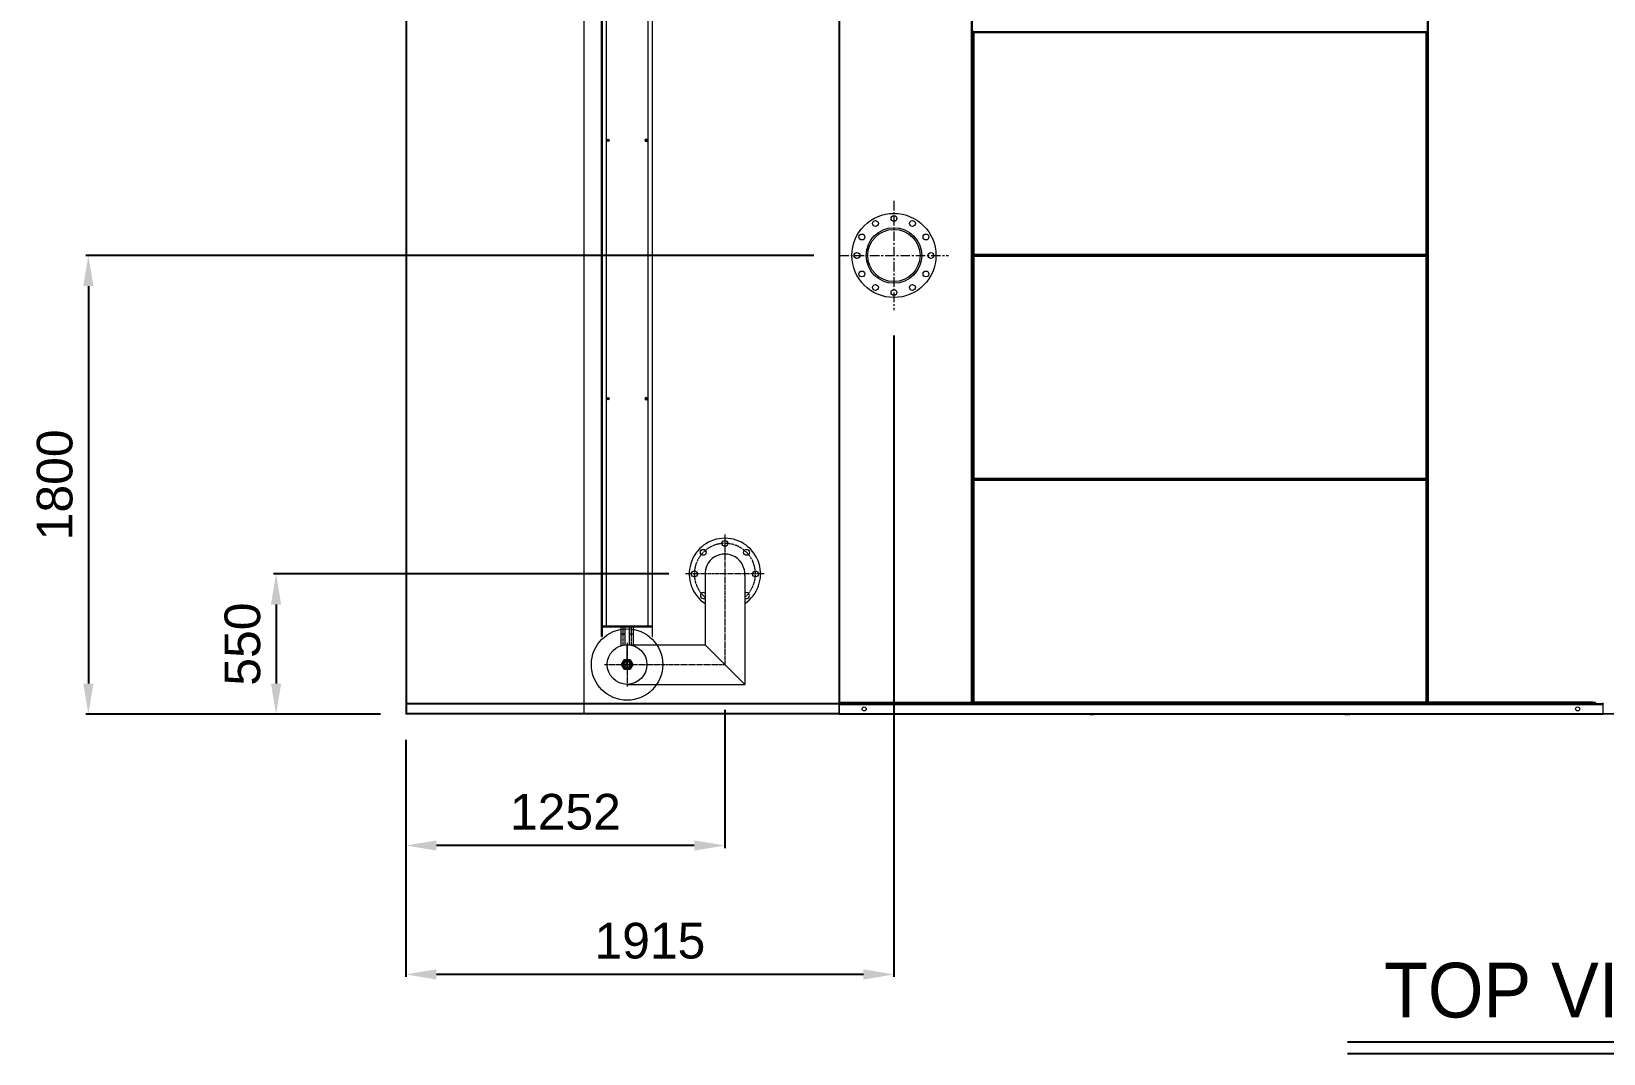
# Model space of a CAD drawing. Header units: millimetres. Extents: x -664124 to 30784, y -141094 to 22397.
# Drawn here: x 8301 to 14470, y 14963 to 18973 of the extents above; entities that cross this region are included whole.
import ezdxf
from ezdxf.enums import TextEntityAlignment as Align

# ---------------------------------------------------------------- set-up
doc = ezdxf.new("R2010")
doc.units = ezdxf.units.MM
doc.linetypes.add('CENTER', pattern=[2, 1.25, -0.25, 0.25, -0.25])
doc.linetypes.add('HIDDEN', pattern=[0.375, 0.25, -0.125])
for name, color, linetype in [('center', 1, 'CENTER'), ('냉각탑_box', 1, 'Continuous'), ('냉각탑_text', 3, 'Continuous')]:
    doc.layers.add(name, color=color, linetype=linetype)
doc.styles.get("Standard").update_dxf_attribs({"font": 'arial.ttf'})
doc.styles.add('돋움', font='Dotum.ttf')
doc.dimstyles.new('1.40', dxfattribs={"dimscale": 20, "dimtxt": 1.5, "dimasz": 1, "dimexe": 0.5, "dimexo": 0.5, "dimgap": 0.5, "dimtad": 1, "dimdec": 0, "dimzin": 0, "dimdsep": 46, "dimtxsty": 'Standard', "dimcen": 0, "dimclrd": 2, "dimclre": 2, "dimclrt": 3, "dimadec": 0, "dimazin": 0, "dimtfac": 1, "dimtdec": 0, "dimtmove": 0, "dimatfit": 0, "dimfxl": 1, "dimtolj": 1, "dimtzin": 0, "dimlwd": -1, "dimlwe": -1, "dimarcsym": 0})

# ---------------------------------------------------------------- blocks, each defined once
blk = doc.blocks.new('*D412')
at = {"color": 2, "transparency": 16777216}
for p, q in [((11371, 18094), (8514.4, 18094)), ((8524.4, 17974), (8524.4, 16414)), ((9670.3, 16294), (8514.4, 16294))]:
    blk.add_line(p, q, dxfattribs=at)
for points in [[(8504.4, 17974), (8544.4, 17974), (8524.4, 18094)], [(8504.4, 16414), (8544.4, 16414), (8524.4, 16294)]]:
    blk.add_solid(points, dxfattribs=at)
at = {"layer": 'Defpoints', "color": 0, "transparency": 16777216}
for p in [(11471, 18094), (8524.4, 16294), (9770.3, 16294)]:
    blk.add_point(p, dxfattribs=at)
at = {"color": 3, "lineweight": 5, "transparency": 16777216, "insert": (8392.9, 17194), "char_height": 140, "attachment_point": 5, "rotation": 90}
blk.add_mtext('\\A1;1800', dxfattribs=at)
blk = doc.blocks.new('*D413')
at = {"color": 2, "transparency": 16777216}
for p, q in [((11022.2, 16311.2), (11022.2, 15769)), ((9770.3, 16194), (9770.3, 15769)), ((10902.2, 15779), (9890.3, 15779))]:
    blk.add_line(p, q, dxfattribs=at)
for points in [[(9890.3, 15799), (9890.3, 15759), (9770.3, 15779)], [(10902.2, 15799), (10902.2, 15759), (11022.2, 15779)]]:
    blk.add_solid(points, dxfattribs=at)
at = {"layer": 'Defpoints', "color": 0, "transparency": 16777216}
for p in [(11022.2, 16411.2), (9770.3, 16294), (9770.3, 15779)]:
    blk.add_point(p, dxfattribs=at)
at = {"color": 3, "lineweight": 5, "transparency": 16777216, "insert": (10396.3, 15910.5), "char_height": 140, "attachment_point": 5}
blk.add_mtext('\\A1;1252', dxfattribs=at)
blk = doc.blocks.new('*D414')
at = {"color": 2, "transparency": 16777216}
for p, q in [((10802.2, 16844.4), (9251, 16844.4)), ((9261, 16724.4), (9261, 16414)), ((9670.3, 16294), (9251, 16294))]:
    blk.add_line(p, q, dxfattribs=at)
for points in [[(9241, 16724.4), (9281, 16724.4), (9261, 16844.4)], [(9241, 16414), (9281, 16414), (9261, 16294)]]:
    blk.add_solid(points, dxfattribs=at)
at = {"layer": 'Defpoints', "color": 0, "transparency": 16777216}
for p in [(10902.2, 16844.4), (9261, 16294), (9770.3, 16294)]:
    blk.add_point(p, dxfattribs=at)
at = {"color": 3, "lineweight": 5, "transparency": 16777216, "insert": (9129.6, 16569.2), "char_height": 140, "attachment_point": 5, "rotation": 90}
blk.add_mtext('\\A1;550', dxfattribs=at)
blk = doc.blocks.new('*D418')
at = {"color": 2, "transparency": 16777216}
for p, q in [((11685.5, 17779.5), (11685.5, 15263.1)), ((9770.3, 16194), (9770.3, 15263.1)), ((11565.5, 15273.1), (9890.3, 15273.1))]:
    blk.add_line(p, q, dxfattribs=at)
for points in [[(9890.3, 15293.1), (9890.3, 15253.1), (9770.3, 15273.1)], [(11565.5, 15293.1), (11565.5, 15253.1), (11685.5, 15273.1)]]:
    blk.add_solid(points, dxfattribs=at)
at = {"layer": 'Defpoints', "color": 0, "transparency": 16777216}
for p in [(11685.5, 17879.5), (9770.3, 16294), (9770.3, 15273.1)]:
    blk.add_point(p, dxfattribs=at)
at = {"color": 3, "lineweight": 5, "transparency": 16777216, "insert": (10727.9, 15404.6), "char_height": 140, "attachment_point": 5}
blk.add_mtext('\\A1;1915', dxfattribs=at)
blk = doc.blocks.new('A$C019E714B')
at = {"color": 1, "linetype": 'CENTER', "ltscale": 0.5}
for p, q in [((0, 20.8), (36, 20.8)), ((18, 0), (18, 41.6))]:
    blk.add_line(p, q, dxfattribs=at)
at = {"ltscale": 0.5}
blk.add_lwpolyline([(0, 10.4), (18, 0), (36, 10.4), (36, 31.2), (18, 41.6), (0, 31.2)], close=True, dxfattribs=at)
for radius in [18, 13]:
    blk.add_circle((18, 20.8), radius, dxfattribs=at)
blk = doc.blocks.new('43632')
at = {"color": 7, "lineweight": 13}
for centre, radius in [((149363.5, -87474.9), 165), ((149291, -87349.3), 11.5), ((149363.5, -87329.9), 11.5), ((149436, -87349.3), 11.5), ((149237.9, -87402.4), 11.5), ((149363.5, -87474.9), 109), ((149489.1, -87402.4), 11.5), ((149218.5, -87474.9), 11.5), ((149508.5, -87474.9), 11.5), ((149237.9, -87547.4), 11.5), ((149489.1, -87547.4), 11.5), ((149291, -87600.4), 11.5), ((149436, -87600.4), 11.5), ((149363.5, -87619.9), 11.5)]:
    blk.add_circle(centre, radius, dxfattribs=at)
blk = doc.blocks.new('4')
at = {"lineweight": 20}
for p, q in [((9770.3, 19894), (9770.3, 16294)), ((9773.3, 19894), (9773.3, 16294)), ((10470.3, 16294), (10470.3, 19894)), ((11470.3, 16294), (11470.3, 19894)), ((11100, 16838.7), (11100, 16411.2)), ((11100, 16411.2), (10944.4, 16566.8)), ((11470.3, 16294), (9770.3, 16294)), ((11470.3, 16336), (9773.3, 16336)), ((11470.3, 16333), (9773.3, 16333)), ((11470.3, 16297), (9773.3, 16297)), ((16869, 16294), (11470.3, 16294))]:
    blk.add_line(p, q, dxfattribs=at)
at = {"color": 7, "lineweight": 20}
for p, q in [((11473.3, 16341.4), (11473.3, 19846.6)), ((11990.5, 16341.4), (11990.5, 19846.6)), ((11993.9, 16339.7), (11993.9, 19848.3)), ((13779.9, 16339.7), (13779.9, 19848.3)), ((13783.3, 16341.4), (13783.3, 19846.6)), ((13774.5, 18971.5), (11999.3, 18971.5)), ((13774.5, 18968.1), (11999.3, 18968.1)), ((13774.5, 18097.9), (11999.3, 18097.9)), ((13774.5, 18094.5), (11999.3, 18094.5)), ((13774.5, 18093), (11999.3, 18093)), ((13774.5, 18089.6), (11999.3, 18089.6)), ((13774.5, 17219.4), (11999.3, 17219.4)), ((13774.5, 17216), (11999.3, 17216)), ((13774.5, 17214.5), (11999.3, 17214.5)), ((13774.5, 17211.1), (11999.3, 17211.1)), ((11470.3, 16332.6), (14466.9, 16332.6)), ((11470.3, 16297.4), (14466.9, 16297.4)), ((11470.3, 16294), (14466.9, 16294)), ((11472, 16336), (14465.2, 16336)), ((13774.5, 16340.9), (11999.3, 16340.9)), ((13774.5, 16337.5), (11999.3, 16337.5))]:
    blk.add_line(p, q, dxfattribs=at)
at = {"lineweight": 20, "ltscale": 7.5}
for p, q in [((10538.3, 16599), (10538.3, 19599)), ((10556.3, 19557), (10556.3, 16637)), ((10720.3, 19557), (10720.3, 16637)), ((10738.3, 16599), (10738.3, 19599)), ((10944.4, 16838.7), (10944.4, 16566.8)), ((10538.3, 16641), (10738.3, 16641)), ((10538.3, 16639), (10738.3, 16639)), ((10538.3, 16599), (10540.3, 16599)), ((10540.3, 16637), (10736.3, 16637)), ((10540.3, 16637), (10540.3, 16599)), ((10613.8, 16637), (10613.8, 16562.8)), ((10613.8, 16609), (10629.8, 16609)), ((10629.8, 16637), (10629.8, 16566.3)), ((10646.8, 16637), (10646.8, 16566.3)), ((10646.8, 16609), (10662.8, 16609)), ((10662.8, 16637), (10662.8, 16562.8)), ((10736.3, 16637), (10736.3, 16599)), ((10736.3, 16599), (10738.3, 16599)), ((10638.3, 16489), (10638.3, 16569)), ((10638.3, 16566.8), (10944.5, 16566.8)), ((10642.3, 16487), (10638.3, 16486.8)), ((10645.5, 16487), (10642.3, 16487)), ((10638.3, 16411.2), (11100, 16411.2))]:
    blk.add_line(p, q, dxfattribs=at)
at = {"color": 6, "linetype": 'HIDDEN', "lineweight": 20, "ltscale": 7.5}
for p, q in [((10540.3, 19557), (10540.3, 16637)), ((10736.3, 19557), (10736.3, 16637))]:
    blk.add_line(p, q, dxfattribs=at)
at = {"color": 7, "lineweight": 20, "ltscale": 0.003042}
for p, q in [((11995.9, 18968.6), (11995.9, 18975.9)), ((11995.9, 18090.1), (11995.9, 18097.4)), ((11995.9, 18090.1), (11995.9, 18097.4)), ((11995.9, 17218.9), (11995.9, 17211.6))]:
    blk.add_line(p, q, dxfattribs=at)
at = {"color": 7, "lineweight": 20, "ltscale": 0.000833333}
for p, q in [((11997.9, 18968.6), (11995.9, 18968.6)), ((11996.2, 18969.5), (11996.2, 18971.5)), ((13774.5, 18969.5), (13774.5, 18971.5)), ((13775.9, 18968.6), (13777.9, 18968.6)), ((13777.6, 18969.5), (13777.6, 18971.5)), ((11995.9, 18300), (11993.9, 18300)), ((11997.9, 18097.4), (11995.9, 18097.4)), ((11997.9, 18090.1), (11995.9, 18090.1)), ((11996.2, 18096.5), (11996.2, 18094.5)), ((11996.2, 18091), (11996.2, 18093)), ((13774.5, 18096.5), (13774.5, 18094.5)), ((13774.5, 18091), (13774.5, 18093)), ((13775.9, 18097.4), (13777.9, 18097.4)), ((13775.9, 18090.1), (13777.9, 18090.1)), ((13777.6, 18096.5), (13777.6, 18094.5)), ((13777.6, 18091), (13777.6, 18093)), ((11995.9, 17888), (11993.9, 17888)), ((11997.9, 17218.9), (11995.9, 17218.9)), ((11996.2, 17218), (11996.2, 17216)), ((11996.2, 17212.5), (11996.2, 17214.5)), ((13774.5, 17218), (13774.5, 17216)), ((13774.5, 17212.5), (13774.5, 17214.5)), ((13775.9, 17218.9), (13777.9, 17218.9)), ((13777.6, 17218), (13777.6, 17216)), ((13777.6, 17212.5), (13777.6, 17214.5)), ((11997.9, 17211.6), (11995.9, 17211.6)), ((13775.9, 17211.6), (13777.9, 17211.6)), ((11997.9, 16340.4), (11995.9, 16340.4)), ((11996.2, 16339.5), (11996.2, 16337.5)), ((13774.5, 16339.5), (13774.5, 16337.5)), ((13775.9, 16340.4), (13777.9, 16340.4)), ((13777.6, 16339.5), (13777.6, 16337.5))]:
    blk.add_line(p, q, dxfattribs=at)
at = {"color": 7, "lineweight": 20, "ltscale": 0.000208333}
for p, q in [((11995.9, 18968.6), (11995.9, 18968.1)), ((11997.9, 18968.6), (11997.9, 18968.1)), ((13775.9, 18968.1), (13775.9, 18968.6)), ((13777.9, 18968.1), (13777.9, 18968.6)), ((11995.9, 18097.9), (11995.9, 18097.4)), ((11995.9, 18090.1), (11995.9, 18089.6)), ((11997.9, 18097.9), (11997.9, 18097.4)), ((11997.9, 18090.1), (11997.9, 18089.6)), ((13775.9, 18097.4), (13775.9, 18097.9)), ((13775.9, 18089.6), (13775.9, 18090.1)), ((13777.9, 18097.4), (13777.9, 18097.9)), ((13777.9, 18089.6), (13777.9, 18090.1)), ((11995.9, 17219.4), (11995.9, 17218.9)), ((11997.9, 17219.4), (11997.9, 17218.9)), ((13775.9, 17218.9), (13775.9, 17219.4)), ((13777.9, 17218.9), (13777.9, 17219.4)), ((11995.9, 17211.6), (11995.9, 17211.1)), ((11997.9, 17211.6), (11997.9, 17211.1)), ((13775.9, 17211.1), (13775.9, 17211.6)), ((13777.9, 17211.1), (13777.9, 17211.6)), ((11995.9, 16340.9), (11995.9, 16340.4)), ((11997.9, 16340.9), (11997.9, 16340.4)), ((13775.9, 16340.4), (13775.9, 16340.9)), ((13777.9, 16340.4), (13777.9, 16340.9))]:
    blk.add_line(p, q, dxfattribs=at)
at = {"color": 7, "lineweight": 20, "ltscale": 0.362583}
for p, q in [((11995.9, 18968.1), (11995.9, 18097.9)), ((11999.3, 18968.1), (11999.3, 18097.9)), ((13774.5, 18097.9), (13774.5, 18968.1)), ((13777.9, 18097.9), (13777.9, 18968.1)), ((11995.9, 18089.6), (11995.9, 17219.4)), ((11999.3, 18089.6), (11999.3, 17219.4)), ((13774.5, 17219.4), (13774.5, 18089.6)), ((13777.9, 17219.4), (13777.9, 18089.6)), ((11995.9, 17211.1), (11995.9, 16340.9)), ((11999.3, 17211.1), (11999.3, 16340.9)), ((13774.5, 16340.9), (13774.5, 17211.1)), ((13777.9, 16340.9), (13777.9, 17211.1))]:
    blk.add_line(p, q, dxfattribs=at)
at = {"color": 7, "lineweight": 20, "ltscale": 0.001417}
for p, q in [((11995.9, 18968.1), (11999.3, 18968.1)), ((11999.3, 18968.1), (11999.3, 18971.5)), ((13774.5, 18968.1), (13774.5, 18971.5)), ((13777.9, 18968.1), (13774.5, 18968.1)), ((11995.9, 18097.9), (11999.3, 18097.9)), ((11995.9, 18089.6), (11999.3, 18089.6)), ((11999.3, 18097.9), (11999.3, 18094.5)), ((11999.3, 18089.6), (11999.3, 18093)), ((13777.9, 18097.9), (13774.5, 18097.9)), ((13774.5, 18097.9), (13774.5, 18094.5)), ((13774.5, 18089.6), (13774.5, 18093)), ((13777.9, 18089.6), (13774.5, 18089.6)), ((11995.9, 17219.4), (11999.3, 17219.4)), ((11999.3, 17219.4), (11999.3, 17216)), ((11999.3, 17211.1), (11999.3, 17214.5)), ((13777.9, 17219.4), (13774.5, 17219.4)), ((13774.5, 17219.4), (13774.5, 17216)), ((13774.5, 17211.1), (13774.5, 17214.5)), ((11995.9, 17211.1), (11999.3, 17211.1)), ((13777.9, 17211.1), (13774.5, 17211.1)), ((11470.3, 16297.4), (11470.3, 16294)), ((11995.9, 16340.9), (11999.3, 16340.9)), ((11999.3, 16340.9), (11999.3, 16337.5)), ((13777.9, 16340.9), (13774.5, 16340.9)), ((13774.5, 16340.9), (13774.5, 16337.5)), ((14429.2, 16297.4), (14429.2, 16294)), ((14466.9, 16297.4), (14466.9, 16294))]:
    blk.add_line(p, q, dxfattribs=at)
at = {"color": 7, "lineweight": 20, "ltscale": 0.001292}
for p, q in [((11996.2, 18971.5), (11999.3, 18971.5)), ((11996.2, 18969.5), (11999.3, 18969.5)), ((13777.6, 18971.5), (13774.5, 18971.5)), ((13777.6, 18969.5), (13774.5, 18969.5)), ((11996.2, 18096.5), (11999.3, 18096.5)), ((11996.2, 18094.5), (11999.3, 18094.5)), ((11996.2, 18093), (11999.3, 18093)), ((11996.2, 18091), (11999.3, 18091)), ((13777.6, 18096.5), (13774.5, 18096.5)), ((13777.6, 18094.5), (13774.5, 18094.5)), ((13777.6, 18093), (13774.5, 18093)), ((13777.6, 18091), (13774.5, 18091)), ((11996.2, 17218), (11999.3, 17218)), ((11996.2, 17216), (11999.3, 17216)), ((11996.2, 17214.5), (11999.3, 17214.5)), ((11996.2, 17212.5), (11999.3, 17212.5)), ((13777.6, 17218), (13774.5, 17218)), ((13777.6, 17216), (13774.5, 17216)), ((13777.6, 17214.5), (13774.5, 17214.5)), ((13777.6, 17212.5), (13774.5, 17212.5)), ((11996.2, 16339.5), (11999.3, 16339.5)), ((11996.2, 16337.5), (11999.3, 16337.5)), ((13777.6, 16339.5), (13774.5, 16339.5)), ((13777.6, 16337.5), (13774.5, 16337.5))]:
    blk.add_line(p, q, dxfattribs=at)
at = {"color": 7, "lineweight": 20, "ltscale": 0.000583333}
for p, q in [((11999.3, 18968.6), (11997.9, 18968.6)), ((13774.5, 18968.6), (13775.9, 18968.6)), ((11999.3, 18097.4), (11997.9, 18097.4)), ((11999.3, 18090.1), (11997.9, 18090.1)), ((13774.5, 18097.4), (13775.9, 18097.4)), ((13774.5, 18090.1), (13775.9, 18090.1)), ((11999.3, 17218.9), (11997.9, 17218.9)), ((13774.5, 17218.9), (13775.9, 17218.9)), ((11999.3, 17211.6), (11997.9, 17211.6)), ((13774.5, 17211.6), (13775.9, 17211.6)), ((11999.3, 16340.4), (11997.9, 16340.4)), ((11997.9, 16340), (11999.3, 16340)), ((13774.5, 16340.4), (13775.9, 16340.4)), ((14432.3, 16339.7), (14430.9, 16339.7))]:
    blk.add_line(p, q, dxfattribs=at)
at = {"color": 7, "lineweight": 20, "ltscale": 0.000625}
for p, q in [((11999.3, 18971.5), (11999.3, 18973)), ((12096, 18971.5), (12096, 18973)), ((12099.4, 18971.5), (12099.4, 18973)), ((12104.1, 18973), (12104.1, 18971.5)), ((12158.4, 18973), (12158.4, 18971.5)), ((12163.6, 18973), (12163.6, 18971.5)), ((12178.4, 18971.5), (12178.4, 18973)), ((12180.9, 18971.5), (12180.9, 18973)), ((12183.5, 18973), (12183.5, 18971.5)), ((12183.5, 18973), (12183.5, 18971.5)), ((12183.6, 18973), (12183.6, 18971.5)), ((12188.7, 18973), (12188.7, 18971.5)), ((12190.7, 18973), (12190.7, 18971.5)), ((12225.5, 18973), (12225.5, 18971.5)), ((12510.7, 18971.5), (12510.7, 18973)), ((12514.1, 18971.5), (12514.1, 18973)), ((12515.3, 18973), (12515.3, 18971.5)), ((12518.7, 18973), (12518.7, 18971.5)), ((12522.3, 18973), (12522.3, 18971.5)), ((12562.1, 18973), (12562.1, 18971.5)), ((12567.3, 18973), (12567.3, 18971.5)), ((12629.9, 18971.5), (12629.9, 18973)), ((12644.7, 18971.5), (12644.7, 18973)), ((12649.9, 18973), (12649.9, 18971.5)), ((12655.1, 18973), (12655.1, 18971.5)), ((12669.9, 18971.5), (12669.9, 18973)), ((12708.9, 18973), (12708.9, 18971.5)), ((12867.1, 18973), (12867.1, 18971.5)), ((12872.3, 18973), (12872.3, 18971.5)), ((13013.9, 18973), (13013.9, 18971.5)), ((13146.9, 18973), (13146.9, 18971.5)), ((13150.3, 18973), (13150.3, 18971.5)), ((13152.3, 18973), (13152.3, 18971.5)), ((13155.7, 18973), (13155.7, 18971.5)), ((13159.3, 18973), (13159.3, 18971.5)), ((13477.1, 18973), (13477.1, 18971.5)), ((13482.3, 18973), (13482.3, 18971.5)), ((13547.9, 18973), (13547.9, 18971.5)), ((13553.1, 18973), (13553.1, 18971.5)), ((13553.1, 18973), (13553.1, 18971.5)), ((13555.7, 18971.5), (13555.7, 18973)), ((13557.7, 18973), (13557.7, 18971.5)), ((13643.3, 18971.5), (13643.3, 18973)), ((13658.1, 18971.5), (13658.1, 18973)), ((13663.3, 18971.5), (13663.3, 18973)), ((13673.5, 18971.5), (13673.5, 18973)), ((13708.1, 18971.5), (13708.1, 18973)), ((13711.5, 18971.5), (13711.5, 18973)), ((13713.5, 18973), (13713.5, 18971.5)), ((13713.5, 18973), (13713.5, 18971.5)), ((13713.6, 18973), (13713.6, 18971.5)), ((13718.7, 18973), (13718.7, 18971.5)), ((13720.7, 18973), (13720.7, 18971.5)), ((11999.3, 18093), (11999.3, 18094.5)), ((12096, 18093), (12096, 18094.5)), ((12099.4, 18093), (12099.4, 18094.5)), ((11999.3, 17214.5), (11999.3, 17216)), ((12096, 17214.5), (12096, 17216)), ((12099.4, 17214.5), (12099.4, 17216))]:
    blk.add_line(p, q, dxfattribs=at)
at = {"color": 7, "lineweight": 20, "ltscale": 0.000128159}
for p, q in [((11999.3, 18971.2), (11999.3, 18971.5)), ((11999.3, 18094.8), (11999.3, 18094.5)), ((11999.3, 18092.7), (11999.3, 18093)), ((11999.3, 17216.3), (11999.3, 17216)), ((11999.3, 17214.2), (11999.3, 17214.5)), ((11999.3, 16337.8), (11999.3, 16337.5))]:
    blk.add_line(p, q, dxfattribs=at)
at = {"color": 7, "lineweight": 20, "ltscale": 0.000624608}
blk.add_line((12190.9, 18973), (12190.9, 18971.5), dxfattribs=at)
at = {"color": 7, "lineweight": 20, "ltscale": 0.000624057}
for p, q in [((12714.1, 18973), (12714.1, 18971.5)), ((13019.1, 18973), (13019.1, 18971.5))]:
    blk.add_line(p, q, dxfattribs=at)
at = {"color": 7, "lineweight": 20, "ltscale": 0.000208344}
for p, q in [((13774.5, 18968.6), (13774.5, 18968.1)), ((13774.5, 18090.1), (13774.5, 18089.6)), ((13774.5, 17211.6), (13774.5, 17211.1))]:
    blk.add_line(p, q, dxfattribs=at)
at = {"color": 7, "lineweight": 20, "ltscale": 0.000124937}
for p, q in [((13777.9, 18969.5), (13777.6, 18969.5)), ((13777.9, 18096.5), (13777.6, 18096.5)), ((13777.9, 18093), (13777.6, 18093)), ((13777.9, 17214.5), (13777.6, 17214.5))]:
    blk.add_line(p, q, dxfattribs=at)
at = {"color": 7, "lineweight": 20, "ltscale": 0.000375}
for p, q in [((13777.9, 18968.6), (13777.9, 18969.5)), ((13777.9, 18097.4), (13777.9, 18096.5)), ((13777.9, 18092.1), (13777.9, 18093)), ((13777.9, 17220.9), (13777.9, 17220)), ((13777.9, 17213.6), (13777.9, 17214.5)), ((11472.8, 16338), (11471.9, 16338)), ((11991, 16338), (11991.9, 16338)), ((13777.9, 16342.4), (13777.9, 16341.5)), ((13782.8, 16338), (13781.9, 16338)), ((14428, 16338), (14428.9, 16338))]:
    blk.add_line(p, q, dxfattribs=at)
at = {"color": 7, "lineweight": 20, "ltscale": 0.000547189}
for p, q in [((11995.3, 18776.7), (11993.9, 18776.7)), ((11995.3, 18771.3), (11993.9, 18771.3)), ((11995.3, 18305.7), (11993.9, 18305.7)), ((11995.3, 17882.3), (11993.9, 17882.3)), ((11995.3, 17416.7), (11993.9, 17416.7)), ((11995.3, 17411.3), (11993.9, 17411.3)), ((11995.3, 16856.7), (11993.9, 16856.7)), ((11995.3, 16851.3), (11993.9, 16851.3))]:
    blk.add_line(p, q, dxfattribs=at)
at = {"color": 7, "lineweight": 20, "ltscale": 0.000414935}
for p, q in [((11995, 18776), (11994.2, 18776.7)), ((11995, 18772), (11994.2, 18771.3)), ((11995, 18305), (11994.2, 18305.7)), ((11995, 17883), (11994.2, 17882.3)), ((11995, 17416), (11994.2, 17416.7)), ((11995, 17412), (11994.2, 17411.3)), ((11995, 16856), (11994.2, 16856.7)), ((11995, 16852), (11994.2, 16851.3)), ((11995, 16339), (11994.2, 16339.7)), ((14467.6, 16335), (14466.9, 16334.3))]:
    blk.add_line(p, q, dxfattribs=at)
at = {"color": 1, "linetype": 'CENTER', "lineweight": 20, "ltscale": 7.5}
for p, q in [((10568.6, 18545.3), (10557.9, 18545.3)), ((10563.3, 18550.7), (10563.3, 18540)), ((10707.9, 18545.3), (10718.6, 18545.3)), ((10713.3, 18550.7), (10713.3, 18540)), ((10568.6, 17531.7), (10557.9, 17531.7)), ((10563.3, 17537), (10563.3, 17526.4)), ((10707.9, 17531.7), (10718.6, 17531.7)), ((10713.3, 17537), (10713.3, 17526.4)), ((11022.2, 16998.7), (11022.2, 16489)), ((11176.5, 16844.4), (10868, 16844.4)), ((10621.8, 16637), (10621.8, 16565)), ((10654.8, 16637), (10654.8, 16565)), ((10638.3, 16574.7), (10638.3, 16403.3)), ((10550.3, 16489), (11022.3, 16489))]:
    blk.add_line(p, q, dxfattribs=at)
at = {"color": 7, "lineweight": 20, "ltscale": 0.000354584}
for p, q in [((12102.6, 18093.7), (12102.6, 18094.5)), ((13776.2, 18093.7), (13776.2, 18094.5)), ((12102.6, 17215.2), (12102.6, 17216)), ((13776.2, 17215.2), (13776.2, 17216))]:
    blk.add_line(p, q, dxfattribs=at)
at = {"color": 7, "lineweight": 20, "ltscale": 0.000270413}
for p, q in [((12102.6, 18093), (12102.6, 18093.7)), ((12102.6, 17214.5), (12102.6, 17215.2))]:
    blk.add_line(p, q, dxfattribs=at)
at = {"color": 7, "lineweight": 20, "ltscale": 0.000208322}
for p, q in [((13774.5, 18097.9), (13774.5, 18097.4)), ((13774.5, 17219.4), (13774.5, 17218.9)), ((13774.5, 16340.9), (13774.5, 16340.4))]:
    blk.add_line(p, q, dxfattribs=at)
at = {"color": 7, "lineweight": 20, "ltscale": 0.000374989}
for p, q in [((13774.5, 18090.1), (13774.5, 18091)), ((13774.5, 17211.6), (13774.5, 17212.5))]:
    blk.add_line(p, q, dxfattribs=at)
at = {"color": 7, "lineweight": 20, "ltscale": 0.000270414}
for p, q in [((13776.2, 18093), (13776.2, 18093.7)), ((13776.2, 17214.5), (13776.2, 17215.2))]:
    blk.add_line(p, q, dxfattribs=at)
at = {"color": 7, "lineweight": 20, "ltscale": 0.000833336}
for p, q in [((13777.9, 18090.1), (13777.9, 18092.1)), ((13777.9, 17211.6), (13777.9, 17213.6))]:
    blk.add_line(p, q, dxfattribs=at)
at = {"color": 7, "lineweight": 20, "ltscale": 0.000375003}
for p, q in [((13776.2, 17218.9), (13776.2, 17218)), ((13776.2, 16340.4), (13776.2, 16339.5))]:
    blk.add_line(p, q, dxfattribs=at)
at = {"color": 7, "lineweight": 20, "ltscale": 0.000833328}
blk.add_line((13777.9, 16368), (13779.9, 16368), dxfattribs=at)
at = {"color": 7, "lineweight": 20, "ltscale": 0.23175}
blk.add_line((11470.3, 16341.4), (11990.5, 16341.4), dxfattribs=at)
at = {"color": 7, "lineweight": 20, "ltscale": 0.000562932}
for p, q in [((11471.3, 16339.7), (11470.3, 16339.7)), ((11993.9, 16339.7), (11992.6, 16339.7)), ((13781.3, 16339.7), (13779.9, 16339.7)), ((14429.6, 16339.7), (14430.9, 16339.7))]:
    blk.add_line(p, q, dxfattribs=at)
at = {"color": 7, "lineweight": 20, "ltscale": 0.001131}
for p, q in [((11470.3, 16332.6), (11470.3, 16335.3)), ((14466.9, 16335.3), (14466.9, 16332.6))]:
    blk.add_line(p, q, dxfattribs=at)
at = {"color": 7, "lineweight": 20, "ltscale": 0.014667}
for p, q in [((11470.3, 16332.6), (11470.3, 16297.4)), ((14466.9, 16332.6), (14466.9, 16297.4))]:
    blk.add_line(p, q, dxfattribs=at)
at = {"color": 7, "lineweight": 20, "ltscale": 0.001083}
blk.add_line((16870.1, 16295.2), (11470.3, 16295.2), dxfattribs=at)
at = {"color": 7, "lineweight": 20, "ltscale": 0.000502197}
for p, q in [((11472.5, 16339.7), (11471.3, 16339.7)), ((13782.5, 16339.7), (13781.3, 16339.7)), ((14428.4, 16339.7), (14429.6, 16339.7))]:
    blk.add_line(p, q, dxfattribs=at)
at = {"color": 7, "lineweight": 20, "ltscale": 0.000293404}
for p, q in [((11471.9, 16339.7), (11471.9, 16339)), ((11991.9, 16339.7), (11991.9, 16339)), ((13781.9, 16339.7), (13781.9, 16339)), ((14428.9, 16339.7), (14428.9, 16339))]:
    blk.add_line(p, q, dxfattribs=at)
at = {"color": 7, "lineweight": 20, "ltscale": 0.000414929}
for p, q in [((11471.9, 16338), (11471.9, 16339)), ((11991.9, 16338), (11991.9, 16339)), ((13781.9, 16339), (13781.9, 16338)), ((14428.9, 16339), (14428.9, 16338))]:
    blk.add_line(p, q, dxfattribs=at)
at = {"color": 7, "lineweight": 20, "ltscale": 0.232167}
blk.add_line((11471.9, 16338), (11991, 16338), dxfattribs=at)
at = {"color": 7, "lineweight": 20, "ltscale": 1.08536e-05}
blk.add_line((11472, 16336), (11472, 16336), dxfattribs=at)
at = {"color": 7, "lineweight": 20, "ltscale": 8.21853e-06}
blk.add_line((11472.9, 16336), (11472.9, 16336), dxfattribs=at)
at = {"color": 7, "lineweight": 20, "ltscale": 1.28301e-05}
blk.add_line((11472.9, 16336), (11472.9, 16336), dxfattribs=at)
at = {"color": 7, "lineweight": 20, "ltscale": 1.62238e-05}
blk.add_line((11473.5, 16336), (11473.5, 16336), dxfattribs=at)
at = {"color": 7, "lineweight": 20, "ltscale": 2.41018e-05}
blk.add_line((11473.5, 16336), (11473.5, 16336), dxfattribs=at)
at = {"color": 7, "lineweight": 20, "ltscale": 3.6506e-06}
blk.add_line((11473.5, 16336), (11473.5, 16336), dxfattribs=at)
at = {"color": 7, "lineweight": 20, "ltscale": 0.000833321}
for p, q in [((11962.7, 16336), (11962.7, 16338)), ((13962.7, 16336), (13962.7, 16338))]:
    blk.add_line(p, q, dxfattribs=at)
at = {"color": 7, "lineweight": 20, "ltscale": 0.000250012}
blk.add_line((11991.9, 16338), (11992.5, 16338), dxfattribs=at)
at = {"color": 7, "lineweight": 20, "ltscale": 0.000708333}
for p, q in [((11992.5, 16338), (11992.5, 16339.7)), ((14468.6, 16296), (14466.9, 16296))]:
    blk.add_line(p, q, dxfattribs=at)
at = {"color": 7, "lineweight": 20, "ltscale": 0.001512}
blk.add_line((11996.2, 16338), (11992.6, 16338), dxfattribs=at)
at = {"color": 7, "lineweight": 20, "ltscale": 0.000547135}
blk.add_line((11995.3, 16339.7), (11993.9, 16339.7), dxfattribs=at)
at = {"color": 7, "lineweight": 20, "ltscale": 0.000251269}
blk.add_line((11996.2, 16340), (11995.6, 16340), dxfattribs=at)
at = {"color": 7, "lineweight": 20, "ltscale": 0.000208346}
blk.add_line((11997.9, 16339.5), (11997.9, 16340), dxfattribs=at)
at = {"color": 7, "lineweight": 20, "ltscale": 0.000499589}
for p, q in [((12148.4, 16336.3), (12148.4, 16337.5)), ((12188.4, 16336.3), (12188.4, 16337.5)), ((12614.9, 16336.3), (12614.9, 16337.5)), ((12684.9, 16336.3), (12684.9, 16337.5)), ((13623.3, 16336.3), (13623.3, 16337.5)), ((13663.3, 16336.3), (13663.3, 16337.5))]:
    blk.add_line(p, q, dxfattribs=at)
at = {"color": 7, "lineweight": 20, "ltscale": 0.016667}
for p, q in [((12188.4, 16336.3), (12148.4, 16336.3)), ((13663.3, 16336.3), (13623.3, 16336.3))]:
    blk.add_line(p, q, dxfattribs=at)
at = {"color": 7, "lineweight": 20, "ltscale": 0.000666667}
for p, q in [((12454.1, 16292.4), (12454.1, 16294)), ((12485.6, 16292.4), (12485.6, 16294)), ((13454.6, 16292.4), (13454.6, 16294)), ((13486.1, 16292.4), (13486.1, 16294)), ((14438.6, 16339.6), (14438.6, 16338))]:
    blk.add_line(p, q, dxfattribs=at)
at = {"color": 7, "lineweight": 20, "ltscale": 0.005083}
for p, q in [((12454.1, 16292.4), (12466.3, 16292.4)), ((12485.6, 16292.4), (12473.4, 16292.4)), ((13454.6, 16292.4), (13466.8, 16292.4)), ((13486.1, 16292.4), (13473.9, 16292.4))]:
    blk.add_line(p, q, dxfattribs=at)
at = {"color": 7, "lineweight": 20, "ltscale": 8.94681e-06}
blk.add_line((12466.3, 16336), (12466.3, 16336), dxfattribs=at)
at = {"color": 7, "lineweight": 20, "ltscale": 1.51616e-05}
blk.add_line((12466.4, 16336), (12466.3, 16336), dxfattribs=at)
at = {"color": 7, "lineweight": 20, "ltscale": 2.69547e-06}
blk.add_line((12466.3, 16336), (12466.3, 16336), dxfattribs=at)
at = {"color": 7, "lineweight": 20, "ltscale": 2.70045e-06}
blk.add_line((12473.4, 16336), (12473.4, 16336), dxfattribs=at)
at = {"color": 7, "lineweight": 20, "ltscale": 8.40029e-06}
blk.add_line((12473.4, 16336), (12473.4, 16336), dxfattribs=at)
at = {"color": 7, "lineweight": 20, "ltscale": 1.51768e-05}
blk.add_line((12473.4, 16336), (12473.4, 16336), dxfattribs=at)
at = {"color": 7, "lineweight": 20, "ltscale": 0.029167}
blk.add_line((12684.9, 16336.3), (12614.9, 16336.3), dxfattribs=at)
at = {"color": 7, "lineweight": 20, "ltscale": 3.50751e-06}
blk.add_line((13466.8, 16336), (13466.8, 16336), dxfattribs=at)
at = {"color": 7, "lineweight": 20, "ltscale": 1.0193e-05}
blk.add_line((13466.9, 16336), (13466.8, 16336), dxfattribs=at)
at = {"color": 7, "lineweight": 20, "ltscale": 1.41996e-05}
blk.add_line((13466.9, 16336), (13466.8, 16336), dxfattribs=at)
at = {"color": 7, "lineweight": 20, "ltscale": 8.67599e-06}
blk.add_line((13473.9, 16336), (13473.9, 16336), dxfattribs=at)
at = {"color": 7, "lineweight": 20, "ltscale": 1.72064e-05}
blk.add_line((13473.9, 16336), (13473.9, 16336), dxfattribs=at)
at = {"color": 7, "lineweight": 20, "ltscale": 3.38591e-06}
blk.add_line((13473.9, 16336), (13473.9, 16336), dxfattribs=at)
at = {"color": 7, "lineweight": 20, "ltscale": 0.001792}
blk.add_line((13781.9, 16338), (13777.6, 16338), dxfattribs=at)
at = {"color": 7, "lineweight": 20, "ltscale": 0.00083334}
blk.add_line((13779.9, 16341.4), (13777.9, 16341.4), dxfattribs=at)
at = {"color": 7, "lineweight": 20, "ltscale": 0.268833}
blk.add_line((14428, 16338), (13782.8, 16338), dxfattribs=at)
at = {"color": 7, "lineweight": 20, "ltscale": 0.268417}
blk.add_line((14427.5, 16341.4), (13783.3, 16341.4), dxfattribs=at)
at = {"color": 7, "lineweight": 20, "ltscale": 0.004015}
for p, q in [((14438.6, 16339.6), (14428.9, 16339.6)), ((14438.6, 16338), (14428.9, 16338))]:
    blk.add_line(p, q, dxfattribs=at)
at = {"color": 7, "lineweight": 20, "ltscale": 0.000875002}
blk.add_line((14465.2, 16336), (14467.3, 16336), dxfattribs=at)
at = {"color": 7, "lineweight": 20, "ltscale": 7.43254e-06}
blk.add_line((14465.2, 16336), (14465.2, 16336), dxfattribs=at)
at = {"color": 7, "lineweight": 20, "ltscale": 7.59711e-06}
blk.add_line((14466.7, 16336), (14466.7, 16336), dxfattribs=at)
at = {"color": 7, "lineweight": 20, "ltscale": 2.4526e-05}
blk.add_line((14466.8, 16336), (14466.7, 16336), dxfattribs=at)
at = {"color": 7, "lineweight": 20, "ltscale": 0.000708334}
blk.add_line((14468.6, 16332.6), (14466.9, 16332.6), dxfattribs=at)
at = {"color": 7, "lineweight": 20, "ltscale": 0.000166674}
blk.add_line((14466.9, 16294), (14467.3, 16294), dxfattribs=at)
at = {"color": 7, "lineweight": 20, "ltscale": 0.000271024}
blk.add_line((14467.2, 16294.7), (14467.2, 16294), dxfattribs=at)
at = {"color": 7, "lineweight": 20, "ltscale": 8.25854e-06}
blk.add_line((14467.3, 16336), (14467.3, 16336), dxfattribs=at)
at = {"color": 7, "lineweight": 20, "ltscale": 0.000364732}
blk.add_line((14469.1, 16335.4), (14468.5, 16334.7), dxfattribs=at)
at = {"color": 7, "lineweight": 20, "ltscale": 0.000733899}
blk.add_line((14468.5, 16333.4), (14468.5, 16335.2), dxfattribs=at)
at = {"color": 7, "lineweight": 20, "ltscale": 0.000333326}
blk.add_line((14468.5, 16295.2), (14468.5, 16296), dxfattribs=at)
at = {"color": 7, "lineweight": 20, "ltscale": 0.01525}
blk.add_line((14468.6, 16296), (14468.6, 16332.6), dxfattribs=at)
at = {"lineweight": 20, "ltscale": 7.5}
for points in [[(10559.4, 18547.6), (10563.3, 18549.8), (10567.2, 18547.6), (10567.2, 18543.1), (10563.3, 18540.8), (10559.4, 18543.1)], [(10717.2, 18547.6), (10713.3, 18549.8), (10709.4, 18547.6), (10709.4, 18543.1), (10713.3, 18540.8), (10717.2, 18543.1)], [(10559.4, 17533.9), (10563.3, 17536.2), (10567.2, 17533.9), (10567.2, 17529.4), (10563.3, 17527.2), (10559.4, 17529.4)], [(10717.2, 17533.9), (10713.3, 17536.2), (10709.4, 17533.9), (10709.4, 17529.4), (10713.3, 17527.2), (10717.2, 17529.4)]]:
    blk.add_lwpolyline(points, close=True, dxfattribs=at)
for centre, radius in [((10563.3, 18545.3), 4.61), ((10713.3, 18545.3), 4.61), ((10563.3, 17531.7), 4.61), ((10713.3, 17531.7), 4.61), ((10638.3, 16489), 140), ((10638.3, 16489), 77.8)]:
    blk.add_circle(centre, radius, dxfattribs=at)
at = {"color": 0, "lineweight": 20}
blk.add_circle((11685.3, 18094), 102.5, dxfattribs=at)
at = {"color": 0, "lineweight": 20, "ltscale": 7.5}
for centre in [(11022.2, 16964.4), (10937.4, 16929.3), (11107.1, 16929.3), (10902.2, 16844.4), (11142.2, 16844.4)]:
    blk.add_circle(centre, 11.5, dxfattribs=at)
at = {"color": 7, "lineweight": 20}
for centre in [(11568.6, 16315), (14368.6, 16315)]:
    blk.add_circle(centre, 8, dxfattribs=at)
for centre, radius, start, end in [((13797.7, 18951), 28.8, 139.91948, 142.22318), ((11992.5, 18778.4), 3.4, 294.3152, 359.75956), ((11992.5, 18769.6), 3.4, 0.24045, 65.6848), ((11992.5, 18307.4), 3.4, 294.3152, 359.75954), ((11992.5, 18298.6), 3.4, 24.31565, 65.68481), ((12093.1, 18084.5), 13.3, 40.10556, 43.8741), ((13797.7, 18115), 28.8, 217.77682, 220.08052), ((13785.8, 18084.5), 13.3, 136.1259, 139.89444), ((11992.5, 17889.4), 3.4, 294.31519, 335.68417), ((11992.5, 17880.6), 3.4, 0.24046, 65.6848), ((11992.5, 17418.4), 3.4, 294.3152, 359.75955), ((11992.5, 17409.6), 3.4, 0.24044, 65.6848), ((12093.1, 17206), 13.3, 40.10556, 43.8741), ((13785.8, 17206), 13.3, 136.1259, 139.89444), ((11992.5, 16858.4), 3.4, 294.3152, 359.75956), ((11992.5, 16849.6), 3.4, 0.24046, 65.6848), ((11937.9, 16341.2), 5.2, 217.98028, 269.58141), ((11992.5, 16341.4), 3.4, 270, 359.75954), ((11999.3, 16341.4), 3.4, 197.10543, 213.97542), ((11999.3, 16341.4), 1.4, 225.58594, 270), ((12466.3, 16295.2), 2.8, 270, 334.62269), ((12473.4, 16295.2), 2.8, 205.37731, 270), ((13466.8, 16295.2), 2.8, 270, 334.62269), ((13473.9, 16295.2), 2.8, 205.37731, 270), ((13937.9, 16341.2), 5.2, 217.98028, 270), ((14465.2, 16332.6), 3.4, 0, 90), ((14465.2, 16297.4), 3.4, 299.99998, 335.68401), ((14466.7, 16297.4), 3.4, 278.45652, 294.14787), ((14467.3, 16333.2), 2.8, 0, 90), ((14467.3, 16295.2), 1.2, 270, 0), ((14467.3, 16295.2), 2.8, 334.61854, 0), ((14466.7, 16332.6), 3.4, 0, 0.99996)]:
    blk.add_arc(centre, radius, start, end, dxfattribs=at)
at = {"color": 0, "lineweight": 20, "ltscale": 7.5}
for centre, radius, start, end in [((11022.2, 16844.4), 140, 303.755, 236.245), ((11022.2, 16844.4), 78, 355.7947, 184.2053), ((10937.4, 16759.6), 11.5, 52.10926, 307.89074), ((11107.1, 16759.6), 11.5, 232.10926, 127.89074)]:
    blk.add_arc(centre, radius, start, end, dxfattribs=at)
at = {"color": 1, "linetype": 'CENTER', "lineweight": 20, "ltscale": 7.5}
blk.add_arc((11022.2, 16844.4), 120, 310.40979, 229.59021, dxfattribs=at)
at = {"color": 7, "lineweight": 20}
blk.add_ellipse((14432.8, 16341.4), major_axis=(0, 3.4), ratio=0.766044, start_param=2.094462, end_param=2.128772, dxfattribs=at)
for points in [[(13777, 18969.5), (13776.7, 18969.3), (13776.4, 18969.1), (13776.1, 18969), (13775.8, 18968.8), (13775.5, 18968.6)], [(11995.3, 18776.7), (11995.5, 18777), (11995.7, 18777.4), (11995.9, 18777.7), (11995.9, 18778.1), (11995.9, 18778.4)], [(11995.3, 18771.3), (11995.5, 18771), (11995.7, 18770.6), (11995.9, 18770.3), (11995.9, 18770), (11995.9, 18769.6)], [(11995.3, 18305.7), (11995.5, 18306), (11995.7, 18306.4), (11995.9, 18306.7), (11995.9, 18307.1), (11995.9, 18307.4)], [(13777, 18096.5), (13776.7, 18096.7), (13776.4, 18096.9), (13776.1, 18097.1), (13775.8, 18097.2), (13775.5, 18097.4)], [(11995.3, 17882.3), (11995.5, 17882), (11995.7, 17881.6), (11995.9, 17881.3), (11995.9, 17881), (11995.9, 17880.6)], [(11995.3, 17416.7), (11995.5, 17417), (11995.7, 17417.4), (11995.9, 17417.7), (11995.9, 17418.1), (11995.9, 17418.4)], [(11995.3, 17411.3), (11995.5, 17411), (11995.7, 17410.6), (11995.9, 17410.3), (11995.9, 17410), (11995.9, 17409.6)], [(11995.3, 16856.7), (11995.5, 16857), (11995.7, 16857.4), (11995.9, 16857.7), (11995.9, 16858.1), (11995.9, 16858.4)], [(11995.3, 16851.3), (11995.5, 16851), (11995.7, 16850.6), (11995.9, 16850.3), (11995.9, 16850), (11995.9, 16849.6)], [(11470.3, 16335.3), (11470.7, 16335.6), (11471, 16335.8), (11471.3, 16335.9), (11471.7, 16336), (11472, 16336)], [(11471.3, 16339.7), (11471.7, 16340.1), (11472.1, 16340.4), (11472.5, 16340.7), (11472.9, 16341.1), (11473.3, 16341.4)], [(11471.9, 16339), (11472.2, 16339.4), (11472.5, 16339.9), (11472.8, 16340.4), (11473.1, 16340.9), (11473.3, 16341.4)], [(11991.9, 16339), (11991.7, 16339.4), (11991.4, 16339.9), (11991.1, 16340.4), (11990.8, 16340.9), (11990.5, 16341.4)], [(11992.6, 16339.7), (11992.2, 16340.1), (11991.8, 16340.4), (11991.4, 16340.7), (11991, 16341.1), (11990.5, 16341.4)], [(11995.3, 16339.7), (11995.5, 16340), (11995.7, 16340.4), (11995.9, 16340.7), (11995.9, 16341.1), (11995.9, 16341.4)], [(13781.3, 16339.7), (13781.7, 16340.1), (13782.1, 16340.4), (13782.5, 16340.7), (13782.9, 16341.1), (13783.3, 16341.4)], [(13781.9, 16339), (13782.2, 16339.4), (13782.5, 16339.9), (13782.8, 16340.4), (13783.1, 16340.9), (13783.3, 16341.4)], [(14429.6, 16339.7), (14429.2, 16340.1), (14428.8, 16340.4), (14428.4, 16340.7), (14428, 16341.1), (14427.5, 16341.4)], [(14428.9, 16339), (14428.7, 16339.4), (14428.4, 16339.9), (14428.1, 16340.4), (14427.8, 16340.9), (14427.5, 16341.4)], [(14466.9, 16335.3), (14466.6, 16335.6), (14466.3, 16335.8), (14465.9, 16335.9), (14465.6, 16336), (14465.2, 16336)], [(14468.5, 16335.2), (14468.3, 16335.5), (14468.1, 16335.7), (14467.8, 16335.9), (14467.6, 16336), (14467.3, 16336)]]:
    blk.add_open_spline(points, degree=5, dxfattribs=at)
at = {"layer": 'center', "lineweight": 20, "ltscale": 30}
for p, q in [((11685.5, 18308.5), (11685.5, 17879.5)), ((11471, 18094), (11900, 18094))]:
    blk.add_line(p, q, dxfattribs=at)
at = {"color": 0, "lineweight": 20}
blk.add_blockref('43632', (-137678, 105568.9), dxfattribs=at)
at = {"lineweight": 20, "ltscale": 7.5, "xscale": -1, "rotation": 270}
blk.add_blockref('A$C019E714B', (10617.5, 16471), dxfattribs=at)

msp = doc.modelspace()

# ---------------------------------------------------------------- linework, layer by layer
at = {"layer": '냉각탑_box'}
for p, q in [((13465.7, 15009.3), (15089.1, 15009.3)), ((13465.7, 14962.7), (15089.1, 14962.7))]:
    msp.add_line(p, q, dxfattribs=at)

# ---------------------------------------------------------------- block references
msp.add_blockref('4', (0, 0))

# ---------------------------------------------------------------- texts
at = {"layer": '냉각탑_text', "style": '돋움'}
msp.add_text('TOP VIEW', height=214.63, dxfattribs=at).set_placement((14295.6, 15211.5), align=Align.MIDDLE_CENTER)

# ---------------------------------------------------------------- dimensions: what is measured, and where the dimension line sits
at = {"lineweight": 5}
for base, p1, picture, middle in [((8524.4, 16294), (11471, 18094), '*D412', (8392.9, 17194)), ((9261, 16294), (10902.2, 16844.4), '*D414', (9129.6, 16569.2))]:
    dim = msp.add_linear_dim(base=base, p1=p1, p2=(9770.3, 16294), angle=90, dimstyle='1.40', override={"dimtxt": 7, "dimasz": 6, "dimexo": 5, "dimgap": 3}, dxfattribs=at)
    dim.commit()
    dim.dimension.update_dxf_attribs({"geometry": picture, "text_midpoint": middle})
for base, p1, picture, middle in [((9770.3, 15273.1), (11685.5, 17879.5), '*D418', (10727.9, 15404.6)), ((9770.3, 15779), (11022.2, 16411.2), '*D413', (10396.3, 15910.5))]:
    dim = msp.add_linear_dim(base=base, p1=p1, p2=(9770.3, 16294), dimstyle='1.40', override={"dimtxt": 7, "dimasz": 6, "dimexo": 5, "dimgap": 3}, dxfattribs=at)
    dim.commit()
    dim.dimension.update_dxf_attribs({"geometry": picture, "text_midpoint": middle})

doc.saveas('drawing.dxf')
